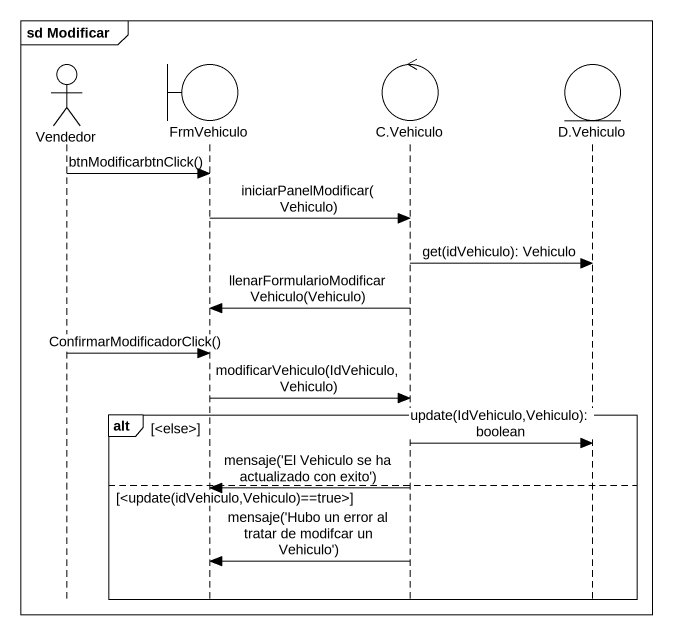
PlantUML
@startuml
mainframe sd Modificar
hide footbox
actor Vendedor
boundary FrmVehiculo
control "C.Vehiculo" as C_Vehiculo
entity "D.Vehiculo" as D_Vehiculo

Vendedor -> FrmVehiculo : btnModificarbtnClick()
FrmVehiculo -> C_Vehiculo : iniciarPanelModificar(Vehiculo)
C_Vehiculo -> D_Vehiculo : get(idVehiculo): Vehiculo
C_Vehiculo -> FrmVehiculo : llenarFormularioModificarVehiculo(Vehiculo)
Vendedor -> FrmVehiculo : ConfirmarModificadorClick()
FrmVehiculo -> C_Vehiculo : modificarVehiculo(IdVehiculo,Vehiculo)
alt <else>
  C_Vehiculo -> D_Vehiculo : update(IdVehiculo,Vehiculo): boolean
else <update(idVehiculo,Vehiculo)==true>
  C_Vehiculo -> FrmVehiculo : mensaje('El Vehiculo se ha actualizado con exito')
  C_Vehiculo -> FrmVehiculo : mensaje('Hubo un error al tratar de modifcar un Vehiculo')
end
@enduml
